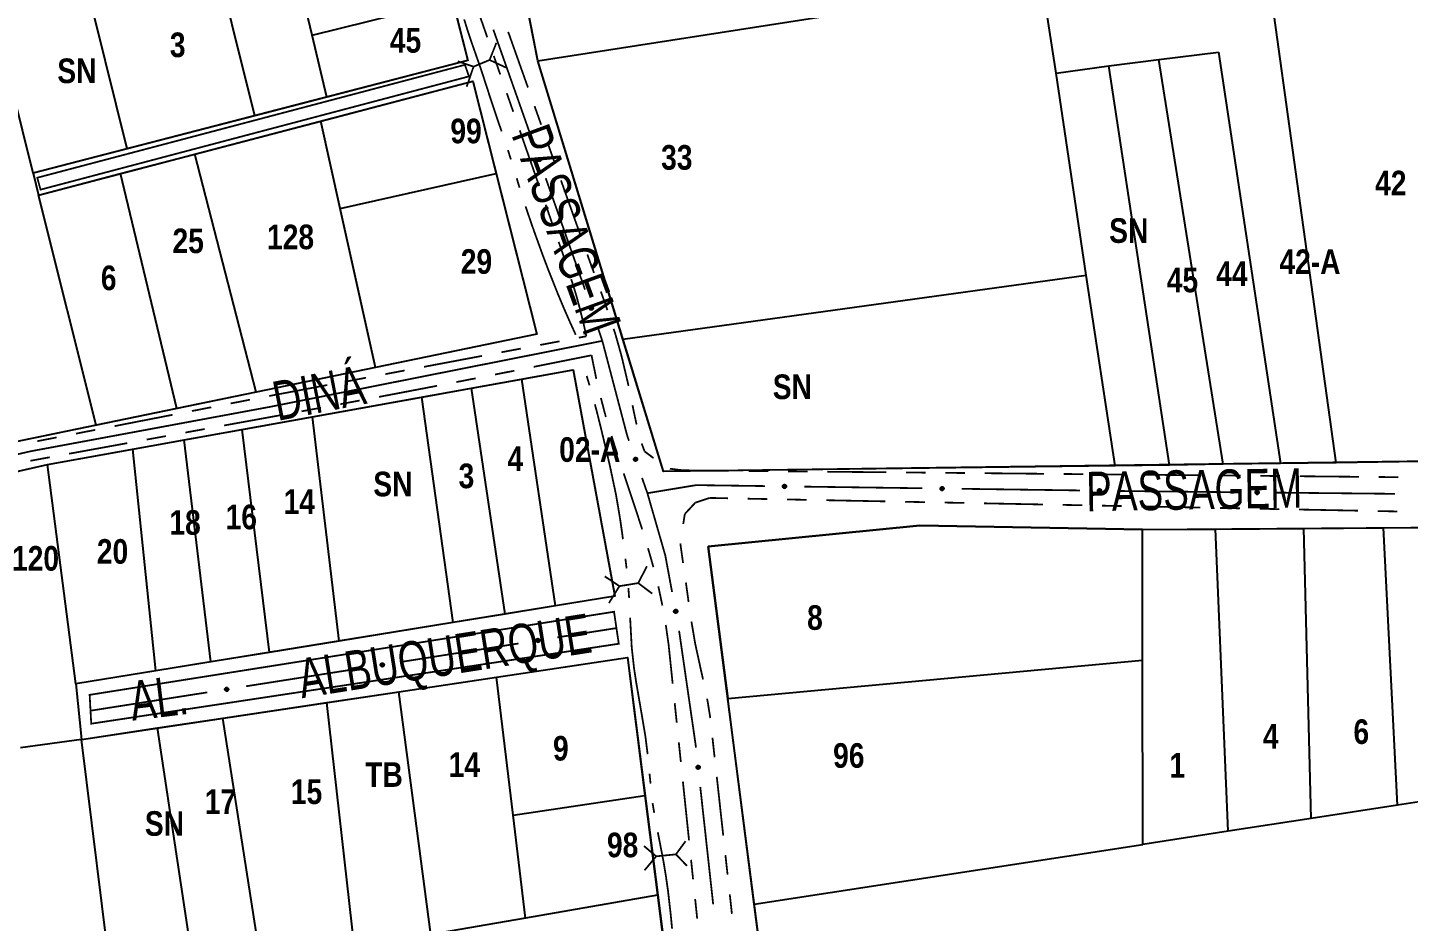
# Model space of a CAD drawing. Extents: x 203591 to 208218, y 4854879 to 4857795.
# Drawn here: x 204731.9 to 204872.2, y 4855533 to 4855623.8 of the extents above; entities that cross this region are included whole.
import ezdxf
from ezdxf.enums import TextEntityAlignment as Align

# ---------------------------------------------------------------- set-up
doc = ezdxf.new("R2010")
doc.units = 0
doc.header["$LTSCALE"] = 1.5
doc.header["$MEASUREMENT"] = 0
for name, pattern in [('PHANTOMX2', [5, 2.5, -0.5, 0.5, -0.5, 0.5, -0.5]), ('TRACO_05', [11, 7, -1, 0.5, -1, 0.5, -1]), ('TRACO_25', [8, 3, -1, 1, -1, 1, -1])]:
    doc.linetypes.add(name, pattern=pattern)
for name, color, linetype in [('CD-MALHA-LOTES', 40, 'CONTINUOUS'), ('HD-VALAS-DRENOS', 170, 'CONTINUOUS'), ('RU-QUADRAS', 210, 'CONTINUOUS'), ('SV-EIXO-RUA-N-PAV', 6, 'CONTINUOUS'), ('SV-ESTIVAS', 7, 'CONTINUOUS'), ('SV-RUA-NAO-PAV-S-GUIA-C-GUIA', 7, 'PHANTOMX2'), ('SV-TXT-RUA-N-PAV-S-GUIA-C-GUIA', 7, 'CONTINUOUS'), ('Th_NmrPorta', 7, 'CONTINUOUS')]:
    doc.layers.add(name, color=color, linetype=linetype)
doc.styles.add('ARIAL', font='ARIAL.TTF')
doc.styles.get("Standard").update_dxf_attribs({"font": 'swisscbo.ttf'})

msp = doc.modelspace()

# ---------------------------------------------------------------- linework, layer by layer
at = {"layer": 'CD-MALHA-LOTES', "linetype": 'Continuous', "flags": 128}
for points in [[(204755.01, 4855614.83), (204750.39, 4855633.49)], [(204864.86, 4855579.6), (204857.62, 4855631.9)], [(204742.06, 4855611.48), (204737.62, 4855629.37)], [(204760.84, 4855623.03), (204759.55, 4855628.41)], [(204783.78, 4855620.42), (204782.17, 4855628.63)], [(204836.432646, 4855619.150294), (204835.01, 4855628.38)], [(204732.51, 4855609.01), (204728.18, 4855626.33)], [(204760.84, 4855623.03), (204775.1, 4855626.55)], [(204775.1, 4855626.55), (204776.65, 4855620.43)], [(204783.78, 4855620.42), (204814.28, 4855625.16)], [(204762.35, 4855616.73), (204760.84, 4855623.03)], [(204846.86, 4855620.54), (204852.92, 4855621.3)], [(204852.92, 4855621.3), (204859.22, 4855579.52)], [(204776.65, 4855620.43), (204762.35, 4855616.73)], [(204792.42, 4855592.16), (204783.78, 4855620.42)], [(204836.432646, 4855619.150294), (204841.76, 4855619.9)], [(204841.76, 4855619.9), (204846.86, 4855620.54)], [(204847.94, 4855579.36), (204841.76, 4855619.9)], [(204853.37, 4855579.44), (204846.86, 4855620.54)], [(204761.72, 4855614.3), (204777.17, 4855618.36)], [(204777.17, 4855618.36), (204779.54, 4855608.98)], [(204839.46, 4855598.65), (204836.432646, 4855619.150294)], [(204762.35, 4855616.73), (204755.01, 4855614.83)], [(204755.01, 4855614.83), (204742.06, 4855611.48)], [(204748.92, 4855610.94), (204761.72, 4855614.3)], [(204763.7, 4855605.4), (204761.72, 4855614.3)], [(204742.06, 4855611.48), (204732.51, 4855609.01)], [(204741.38, 4855608.96), (204748.92, 4855610.94)], [(204755.16, 4855586.75), (204748.92, 4855610.94)], [(204732.51, 4855609.01), (204733.07, 4855606.78)], [(204733.07, 4855606.78), (204741.38, 4855608.96)], [(204747.11, 4855585.09), (204741.38, 4855608.96)], [(204763.7, 4855605.4), (204779.54, 4855608.98)], [(204779.54, 4855608.98), (204783.67, 4855592.64)], [(204738.91, 4855583.4), (204733.07, 4855606.78)], [(204767.28, 4855589.25), (204763.7, 4855605.4)], [(204792.42, 4855592.16), (204839.46, 4855598.65)], [(204842.416667, 4855579.288333), (204839.46, 4855598.65)], [(204783.67, 4855592.64), (204767.28, 4855589.25)], [(204796.54, 4855578.7), (204792.42, 4855592.16)], [(204767.28, 4855589.25), (204755.16, 4855586.75)], [(204782.16, 4855588.09), (204787.36, 4855589.02)], [(204787.36, 4855589.02), (204791.6, 4855566.03)], [(204772, 4855586.26), (204777.02, 4855587.16)], [(204777.02, 4855587.16), (204782.16, 4855588.09)], [(204780.45, 4855564.22), (204777.02, 4855587.16)], [(204785.57, 4855565.05), (204782.16, 4855588.09)], [(204755.16, 4855586.75), (204747.11, 4855585.09)], [(204760.9, 4855584.27), (204772, 4855586.26)], [(204775.18, 4855563.36), (204772, 4855586.26)], [(204747.11, 4855585.09), (204738.91, 4855583.4)], [(204753.74, 4855582.98), (204760.9, 4855584.27)], [(204763.58, 4855561.48), (204760.9, 4855584.27)], [(204738.91, 4855583.4), (204730.41, 4855581.65)], [(204747.85, 4855581.92), (204753.74, 4855582.98)], [(204756.53, 4855560.33), (204753.74, 4855582.98)], [(204742.62, 4855580.98), (204747.85, 4855581.92)], [(204750.57, 4855559.37), (204747.85, 4855581.92)], [(204733.97, 4855579.43), (204742.62, 4855580.98)], [(204744.97, 4855558.46), (204742.62, 4855580.98)], [(204724.56, 4855577.27), (204733.97, 4855579.43)], [(204736.86, 4855557.14), (204733.97, 4855579.43)], [(204842.416667, 4855579.288333), (204796.54, 4855578.7)], [(204847.94, 4855579.36), (204842.416667, 4855579.288333)], [(204853.37, 4855579.44), (204847.94, 4855579.36)], [(204859.22, 4855579.52), (204853.37, 4855579.44)], [(204864.86, 4855579.6), (204859.22, 4855579.52)], [(204879.76, 4855579.81), (204864.86, 4855579.6)], [(204845.19, 4855572.81), (204822.56, 4855573.23), (204801.06, 4855571.1)], [(204861.56, 4855572.91), (204869.68, 4855572.97)], [(204869.68, 4855572.97), (204878.08, 4855573.02)], [(204871.07, 4855544.81), (204869.68, 4855572.97)], [(204845.19, 4855572.81), (204852.6, 4855572.85)], [(204845.2, 4855559.54), (204845.19, 4855572.81)], [(204852.6, 4855572.85), (204861.56, 4855572.91)], [(204853.9, 4855542.17), (204852.6, 4855572.85)], [(204862.32, 4855543.46), (204861.56, 4855572.91)], [(204801.06, 4855571.1), (204803.06, 4855555.66)], [(204791.6, 4855566.03), (204785.57, 4855565.05)], [(204785.57, 4855565.05), (204780.45, 4855564.22)], [(204775.18, 4855563.36), (204763.58, 4855561.48)], [(204780.45, 4855564.22), (204775.18, 4855563.36)], [(204763.58, 4855561.48), (204756.53, 4855560.33)], [(204750.57, 4855559.37), (204744.97, 4855558.46)], [(204756.53, 4855560.33), (204750.57, 4855559.37)], [(204779.58, 4855557.83), (204792.87, 4855559.82)], [(204792.87, 4855559.82), (204794.64, 4855545.81)], [(204803.06, 4855555.66), (204845.2, 4855559.54)], [(204845.23, 4855540.83), (204845.2, 4855559.54)], [(204744.97, 4855558.46), (204736.86, 4855557.14)], [(204769.65, 4855556.34), (204779.58, 4855557.83)], [(204781.25, 4855543.8), (204779.58, 4855557.83)], [(204736.86, 4855557.14), (204737.43, 4855551.5)], [(204762.35, 4855555.24), (204769.65, 4855556.34)], [(204772.91, 4855531.68), (204769.65, 4855556.34)], [(204751.78, 4855553.65), (204762.35, 4855555.24)], [(204765.14, 4855530.33), (204762.35, 4855555.24)], [(204805.76, 4855534.76), (204803.06, 4855555.66)], [(204745.15, 4855552.66), (204751.78, 4855553.65)], [(204755.68, 4855528.69), (204751.78, 4855553.65)], [(204737.43, 4855551.5), (204745.15, 4855552.66)], [(204748.94, 4855527.53), (204745.15, 4855552.66)], [(204737.43, 4855551.5), (204731.21, 4855550.64)], [(204740.56, 4855526.08), (204737.43, 4855551.5)], [(204781.25, 4855543.8), (204794.64, 4855545.81)], [(204794.64, 4855545.81), (204795.93, 4855535.66)], [(204879, 4855546.03), (204871.07, 4855544.81)], [(204782.51, 4855533.34), (204781.25, 4855543.8)], [(204871.07, 4855544.81), (204862.32, 4855543.46)], [(204853.9, 4855542.17), (204845.23, 4855540.83)], [(204862.32, 4855543.46), (204853.9, 4855542.17)], [(204805.76, 4855534.76), (204845.23, 4855540.83)], [(204795.93, 4855535.66), (204782.51, 4855533.34)], [(204795.93, 4855535.66), (204797.77, 4855521.17)], [(204807.67, 4855520.01), (204805.76, 4855534.76)], [(204782.51, 4855533.34), (204772.91, 4855531.68)]]:
    msp.add_lwpolyline(points, dxfattribs=at)
at = {"layer": 'HD-VALAS-DRENOS', "const_width": 0.18, "flags": 128}
for points in [[(204776.614514, 4855623.574468), (204776.290124, 4855624.623873)], [(204776.899984, 4855622.719253), (204776.614514, 4855623.574468)], [(204777.09, 4855622.15), (204776.899984, 4855622.719253)], [(204777.22206, 4855621.772566), (204777.09, 4855622.15)], [(204778.013144, 4855619.511617), (204777.22206, 4855621.772566)], [(204778.200135, 4855618.936608), (204778.013144, 4855619.511617)], [(204778.875585, 4855616.859551), (204778.200135, 4855618.936608)], [(204779.133231, 4855616.085424), (204778.875585, 4855616.859551)], [(204779.809332, 4855614.054006), (204779.133231, 4855616.085424)], [(204780.096051, 4855613.244243), (204779.809332, 4855614.054006)], [(204780.970375, 4855610.60869), (204780.730162, 4855611.347584)], [(204781.035745, 4855610.395444), (204780.970375, 4855610.60869)], [(204781.889217, 4855607.614255), (204781.622286, 4855608.483385)], [(204781.916827, 4855607.527751), (204781.889217, 4855607.614255)], [(204782.8182, 4855604.761477), (204782.531528, 4855605.624589)], [(204782.847682, 4855604.675886), (204782.8182, 4855604.761477)], [(204783.306746, 4855603.343171), (204782.847682, 4855604.675886)], [(204783.507305, 4855602.787841), (204783.306746, 4855603.343171)], [(204784.272263, 4855600.669748), (204783.507305, 4855602.787841)], [(204784.536921, 4855599.970128), (204784.272263, 4855600.669748)], [(204784.803015, 4855599.266714), (204784.536921, 4855599.970128)], [(204784.894631, 4855599.036324), (204784.803015, 4855599.266714)], [(204785.81815, 4855596.713932), (204784.894631, 4855599.036324)], [(204786.011819, 4855596.25218), (204785.81815, 4855596.713932)], [(204786.39832, 4855595.330673), (204786.011819, 4855596.25218)], [(204786.398608, 4855595.330012), (204786.39832, 4855595.330673)], [(204786.998493, 4855593.955787), (204786.398608, 4855595.330012)], [(204787.205813, 4855593.500192), (204786.998493, 4855593.955787)], [(204787.62, 4855592.59), (204787.205813, 4855593.500192)], [(204789.022385, 4855587.452036), (204788.731186, 4855588.408698)], [(204789.861857, 4855584.406088), (204789.566499, 4855585.527848)], [(204790.062609, 4855583.590422), (204789.861857, 4855584.406088)], [(204790.220392, 4855582.949335), (204790.062609, 4855583.590422)], [(204790.299385, 4855582.618863), (204790.220392, 4855582.949335)], [(204790.74717, 4855580.745507), (204790.299385, 4855582.618863)], [(204790.763985, 4855580.673575), (204790.74717, 4855580.745507)], [(204791.088747, 4855579.284331), (204790.763985, 4855580.673575)], [(204791.207493, 4855578.723463), (204791.088747, 4855579.284331)], [(204791.71, 4855576.35), (204791.207493, 4855578.723463)], [(204791.806316, 4855575.784214), (204791.71, 4855576.35)], [(204792.106208, 4855574.022565), (204791.806316, 4855575.784214)], [(204792.136864, 4855573.811775), (204792.106208, 4855574.022565)], [(204792.322148, 4855572.537762), (204792.136864, 4855573.811775)], [(204792.414702, 4855571.831214), (204792.322148, 4855572.537762)], [(204792.785298, 4855568.857933), (204792.668228, 4855569.847378)], [(204792.785665, 4855568.854298), (204792.785298, 4855568.857933)], [(204793.042065, 4855565.865611), (204792.971443, 4855566.863114)], [(204793.14717, 4855563.804962), (204793.144406, 4855563.86838)], [(204793.198012, 4855562.869821), (204793.14717, 4855563.804962)], [(204793.31, 4855560.81), (204793.198012, 4855562.869821)], [(204793.414781, 4855559.878739), (204793.31, 4855560.81)], [(204793.544629, 4855558.724689), (204793.414781, 4855559.878739)], [(204793.669539, 4855557.895376), (204793.544629, 4855558.724689)], [(204793.768171, 4855557.240538), (204793.669539, 4855557.895376)], [(204793.825857, 4855556.907724), (204793.768171, 4855557.240538)], [(204794.200819, 4855554.74441), (204793.825857, 4855556.907724)], [(204794.33486, 4855553.951225), (204794.200819, 4855554.74441)], [(204794.700787, 4855551.785852), (204794.33486, 4855553.951225)], [(204794.799578, 4855550.98802), (204794.700787, 4855551.785852)], [(204794.922463, 4855549.995599), (204794.799578, 4855550.98802)], [(204795.121576, 4855547.963337), (204795.117845, 4855548.005405)], [(204795.220067, 4855547.010647), (204795.121576, 4855547.963337)], [(204795.43, 4855544.98), (204795.425735, 4855545.02125)], [(204795.59122, 4855544.035126), (204795.43, 4855544.98)], [(204796.075312, 4855541.462154), (204795.953298, 4855542.068394)], [(204796.148044, 4855541.087546), (204796.075312, 4855541.462154)], [(204796.534904, 4855539.095036), (204796.148044, 4855541.087546)], [(204796.692917, 4855538.137707), (204796.534904, 4855539.095036)], [(204796.779259, 4855537.6146), (204796.692917, 4855538.137707)], [(204796.845406, 4855537.149465), (204796.779259, 4855537.6146)], [(204796.990478, 4855536.129345), (204796.845406, 4855537.149465)], [(204797.100962, 4855535.166044), (204796.990478, 4855536.129345)], [(204797.262734, 4855533.755569), (204797.100962, 4855535.166044)], [(204797.318728, 4855533.177998), (204797.262734, 4855533.755569)], [(204797.407501, 4855532.262325), (204797.318728, 4855533.177998)]]:
    msp.add_lwpolyline(points, dxfattribs=at)
at = {"layer": 'RU-QUADRAS', "color": 6, "linetype": 'Continuous'}
msp.add_lwpolyline([(204695, 4855712.84), (204738.62, 4855691.71), (204742.61, 4855680.79), (204746.45, 4855657.17), (204750.29, 4855658.46), (204745.55, 4855688.92), (204765.16, 4855680.97), (204770.06, 4855646.48), (204776.65, 4855620.43), (204732.51, 4855609.01), (204733.07, 4855606.78), (204777.17, 4855618.36), (204783.67, 4855592.64), (204658.31, 4855566.77)], dxfattribs=at)
for points in [[(204772.64, 4855677.09), (204804.9, 4855680.03), (204805.04, 4855678.27, -0.0045170327), (204994.94, 4855689.7), (204995.08, 4855687.65), (205015.32, 4855689.41), (205034.01, 4855602.53), (204976.02, 4855590.07), (204946.22, 4855585.08), (204894.71, 4855580.02), (204796.54, 4855578.7), (204783.78, 4855620.42)], [(204659.07, 4855562.29), (204733.97, 4855579.43), (204787.36, 4855589.02), (204791.6, 4855566.03), (204736.86, 4855557.14), (204737.43, 4855551.5), (204792.87, 4855559.82), (204807.96, 4855441.75), (204791.17, 4855438.37), (204783.87, 4855488.3), (204780.2, 4855487.77, 0.0142833439), (204787.22, 4855438.86), (204678.96, 4855420.38, -0.0119844634), (204672.33, 4855476.88), (204675.86, 4855483.51), (204717.81, 4855491.44), (204717.44, 4855493.68), (204672.05, 4855485.13), (204669.79, 4855498.67), (204667.11, 4855498.11)]]:
    msp.add_lwpolyline(points, format="xyb", close=True, dxfattribs=at)
msp.add_lwpolyline([(204801.06, 4855571.1), (204822.56, 4855573.23), (204845.19, 4855572.81), (204917.87, 4855573.37), (205036.95, 4855592.31), (205061.23, 4855480.13), (204951.16, 4855463), (204889.11, 4855454.22), (204889.25, 4855453.22), (204872.15, 4855450.8), (204872.45, 4855448.52), (204860.56, 4855447.55), (204860.14, 4855450.22), (204817.43, 4855443.82), (204816.29, 4855448.38), (204811.61, 4855489.49)], close=True, dxfattribs=at)
at = {"layer": 'SV-EIXO-RUA-N-PAV', "const_width": 0.18, "flags": 128}
for points in [[(204779.249032, 4855623.583796), (204783.241817, 4855612.267539)], [(204784.572746, 4855608.495454), (204788.232799, 4855598.122218)], [(204788.232799, 4855598.122218), (204788.41, 4855597.62)], [(204788.41, 4855597.62), (204788.559696, 4855597.177181)], [(204789.840692, 4855593.387848), (204790.160941, 4855592.440514)], [(204790.160941, 4855592.440514), (204790.32, 4855591.97)], [(204790.32, 4855591.97), (204792.732877, 4855582.778087)], [(204792.732877, 4855582.778087), (204792.84, 4855582.37)], [(204792.84, 4855582.37), (204793.031427, 4855581.824527)], [(204794.355978, 4855578.050198), (204794.687116, 4855577.106616)], [(204794.687116, 4855577.106616), (204794.9, 4855576.5)], [(204794.9, 4855576.5), (204799.832775, 4855577.317147)], [(204799.832775, 4855577.317147), (204799.85, 4855577.32)], [(204799.85, 4855577.32), (204806.831873, 4855577.223446)], [(204810.83149, 4855577.168134), (204822.830343, 4855577.0022)], [(204794.9, 4855576.5), (204796.657976, 4855570.390792)], [(204826.829961, 4855576.946888), (204838.828813, 4855576.780953)], [(204842.828431, 4855576.725642), (204843.828335, 4855576.711814)], [(204843.828335, 4855576.711814), (204843.96, 4855576.71)], [(204843.96, 4855576.71), (204854.827761, 4855576.599531)], [(204858.827555, 4855576.558874), (204870.826935, 4855576.436903)], [(204796.657976, 4855570.390792), (204796.71, 4855570.21)], [(204796.71, 4855570.21), (204797.40652, 4855566.462304)], [(204785.758724, 4855561.857456), (204791.686065, 4855562.788389)], [(204791.686065, 4855562.788389), (204791.76, 4855562.8)], [(204798.118701, 4855562.526551), (204799.698343, 4855551.640563)], [(204769.952483, 4855559.374971), (204781.807164, 4855561.236835)], [(204754.146241, 4855556.892485), (204766.000922, 4855558.75435)], [(204738.34, 4855554.41), (204750.194681, 4855556.271864)], [(204799.698343, 4855551.640563), (204799.8, 4855550.94)], [(204799.8, 4855550.94), (204799.83193, 4855550.649651)], [(204800.269179, 4855546.673621), (204801.580926, 4855534.745532)]]:
    msp.add_lwpolyline(points, dxfattribs=at)
at = {"layer": 'SV-EIXO-RUA-N-PAV', "flags": 128}
for points in [[(204783.963283, 4855610.553618), (204784.007697, 4855610.533139), (204784.041682, 4855610.506456), (204784.063621, 4855610.476043), (204784.076001, 4855610.444113), (204784.084987, 4855610.41002), (204784.086463, 4855610.373649), (204784.079159, 4855610.332918), (204784.058929, 4855610.28822), (204784.029307, 4855610.255203), (204784.000641, 4855610.232098), (204783.968089, 4855610.217272), (204783.934824, 4855610.209098), (204783.896993, 4855610.208814), (204783.855788, 4855610.216619), (204783.811335, 4855610.238049), (204783.778197, 4855610.264436), (204783.757748, 4855610.29441), (204783.743051, 4855610.32723), (204783.734294, 4855610.362146), (204783.733051, 4855610.397857), (204783.740984, 4855610.43933), (204783.762716, 4855610.482925), (204783.788657, 4855610.516276), (204783.818336, 4855610.53714), (204783.850973, 4855610.550883), (204783.885058, 4855610.560311), (204783.921558, 4855610.563317), (204783.963283, 4855610.553618)], [(204789.258464, 4855595.453881), (204789.302604, 4855595.432818), (204789.336233, 4855595.405689), (204789.357769, 4855595.374989), (204789.369726, 4855595.342898), (204789.37826, 4855595.308689), (204789.379256, 4855595.272302), (204789.371415, 4855595.231671), (204789.350596, 4855595.187244), (204789.320541, 4855595.15462), (204789.291573, 4855595.131896), (204789.258828, 4855595.117502), (204789.225457, 4855595.109768), (204789.187626, 4855595.109983), (204789.146528, 4855595.118332), (204789.102361, 4855595.140347), (204789.069575, 4855595.16717), (204789.049524, 4855595.197411), (204789.035261, 4855595.230422), (204789.026966, 4855595.26545), (204789.026195, 4855595.301175), (204789.034675, 4855595.342539), (204789.056981, 4855595.385843), (204789.08336, 4855595.41885), (204789.113312, 4855595.43932), (204789.146128, 4855595.45263), (204789.180334, 4855595.461607), (204789.216871, 4855595.464131), (204789.258464, 4855595.453881)], [(204793.749994, 4855580.109389), (204793.794374, 4855580.088835), (204793.828314, 4855580.062095), (204793.850202, 4855580.031645), (204793.862527, 4855579.999694), (204793.871455, 4855579.965586), (204793.87287, 4855579.929212), (204793.865497, 4855579.888494), (204793.845192, 4855579.84383), (204793.815514, 4855579.810863), (204793.786809, 4855579.787807), (204793.754233, 4855579.773036), (204793.720953, 4855579.764918), (204793.683122, 4855579.764698), (204793.64193, 4855579.772572), (204793.597513, 4855579.794077), (204793.56442, 4855579.820521), (204793.544022, 4855579.850529), (204793.52938, 4855579.883374), (204793.520682, 4855579.918304), (204793.5195, 4855579.954018), (204793.527503, 4855579.995477), (204793.549309, 4855580.039035), (204793.575306, 4855580.072343), (204793.60502, 4855580.093157), (204793.637681, 4855580.106844), (204793.671781, 4855580.116215), (204793.708286, 4855580.119159), (204793.749994, 4855580.109389)], [(204808.689537, 4855577.307847), (204808.724109, 4855577.342442), (204808.760896, 4855577.365106), (204808.797018, 4855577.375177), (204808.83126, 4855577.375754), (204808.866357, 4855577.372398), (204808.900995, 4855577.361208), (204808.936689, 4855577.340273), (204808.971636, 4855577.305836), (204808.992376, 4855577.266626), (204809.004145, 4855577.231739), (204809.006802, 4855577.196069), (204809.002971, 4855577.162029), (204808.990157, 4855577.126433), (204808.968588, 4855577.090468), (204808.93311, 4855577.056165), (204808.896893, 4855577.034194), (204808.861697, 4855577.025369), (204808.82582, 4855577.022925), (204808.79003, 4855577.026781), (204808.756091, 4855577.037961), (204808.719919, 4855577.059743), (204808.686526, 4855577.095208), (204808.6642, 4855577.131081), (204808.654884, 4855577.166143), (204808.653273, 4855577.201518), (204808.656211, 4855577.236761), (204808.66601, 4855577.272049), (204808.689537, 4855577.307847)], [(204824.688007, 4855577.086601), (204824.722579, 4855577.121196), (204824.759366, 4855577.143859), (204824.795489, 4855577.153931), (204824.82973, 4855577.154507), (204824.864827, 4855577.151152), (204824.899465, 4855577.139962), (204824.935159, 4855577.119026), (204824.970106, 4855577.08459), (204824.990846, 4855577.045379), (204825.002615, 4855577.010493), (204825.005272, 4855576.974823), (204825.001441, 4855576.940783), (204824.988627, 4855576.905186), (204824.967058, 4855576.869221), (204824.93158, 4855576.834918), (204824.895363, 4855576.812947), (204824.860168, 4855576.804123), (204824.82429, 4855576.801679), (204824.7885, 4855576.805534), (204824.754562, 4855576.816714), (204824.718389, 4855576.838497), (204824.684997, 4855576.873962), (204824.662671, 4855576.909834), (204824.653355, 4855576.944896), (204824.651744, 4855576.980272), (204824.654681, 4855577.015515), (204824.66448, 4855577.050803), (204824.688007, 4855577.086601)], [(204840.686478, 4855576.865354), (204840.721049, 4855576.899949), (204840.757836, 4855576.922613), (204840.793959, 4855576.932684), (204840.8282, 4855576.933261), (204840.863297, 4855576.929905), (204840.897936, 4855576.918715), (204840.93363, 4855576.89778), (204840.968577, 4855576.863343), (204840.989316, 4855576.824133), (204841.001085, 4855576.789246), (204841.003742, 4855576.753576), (204840.999911, 4855576.719536), (204840.987098, 4855576.68394), (204840.965528, 4855576.647975), (204840.930051, 4855576.613672), (204840.893833, 4855576.591701), (204840.858638, 4855576.582877), (204840.822761, 4855576.580432), (204840.786971, 4855576.584288), (204840.753032, 4855576.595468), (204840.71686, 4855576.61725), (204840.683467, 4855576.652715), (204840.661141, 4855576.688588), (204840.651825, 4855576.72365), (204840.650214, 4855576.759025), (204840.653151, 4855576.794268), (204840.66295, 4855576.829556), (204840.686478, 4855576.865354)], [(204856.685104, 4855576.690738), (204856.719549, 4855576.72546), (204856.756252, 4855576.748258), (204856.792338, 4855576.758462), (204856.826577, 4855576.759164), (204856.861686, 4855576.755937), (204856.896365, 4855576.744873), (204856.932135, 4855576.724069), (204856.967208, 4855576.689761), (204856.988092, 4855576.650626), (204856.999988, 4855576.615784), (204857.002776, 4855576.580123), (204856.99907, 4855576.546069), (204856.986387, 4855576.510426), (204856.964949, 4855576.474382), (204856.929597, 4855576.43995), (204856.893461, 4855576.417846), (204856.858298, 4855576.408893), (204856.82243, 4855576.406317), (204856.786626, 4855576.410042), (204856.752647, 4855576.421098), (204856.716395, 4855576.442747), (204856.682872, 4855576.47809), (204856.660415, 4855576.51388), (204856.65097, 4855576.548908), (204856.64923, 4855576.584277), (204856.652038, 4855576.61953), (204856.661708, 4855576.654854), (204856.685104, 4855576.690738)], [(204797.853942, 4855564.657351), (204797.89465, 4855564.630243), (204797.924094, 4855564.598621), (204797.941061, 4855564.565178), (204797.948348, 4855564.531716), (204797.951947, 4855564.496644), (204797.947774, 4855564.460482), (204797.934253, 4855564.421373), (204797.907346, 4855564.380346), (204797.87297, 4855564.352313), (204797.841073, 4855564.333925), (204797.806618, 4855564.324317), (204797.772488, 4855564.321392), (204797.735069, 4855564.326968), (204797.69557, 4855564.341058), (204797.65497, 4855564.369112), (204797.626317, 4855564.400311), (204797.610756, 4855564.43309), (204797.601316, 4855564.467789), (204797.598071, 4855564.50364), (204797.602372, 4855564.539113), (204797.616629, 4855564.578857), (204797.644849, 4855564.618562), (204797.675641, 4855564.647495), (204797.708192, 4855564.663513), (204797.742563, 4855564.672037), (204797.777697, 4855564.676075), (204797.814222, 4855564.673394), (204797.853942, 4855564.657351)], [(204783.623924, 4855561.6336), (204783.65216, 4855561.673535), (204783.684593, 4855561.702083), (204783.718497, 4855561.718107), (204783.75215, 4855561.724456), (204783.78731, 4855561.727073), (204783.82334, 4855561.72189), (204783.862056, 4855561.70728), (204783.902314, 4855561.679237), (204783.929375, 4855561.64409), (204783.946864, 4855561.611691), (204783.955504, 4855561.576981), (204783.957474, 4855561.542783), (204783.950853, 4855561.505534), (204783.935664, 4855561.466444), (204783.906486, 4855561.426645), (204783.874497, 4855561.398876), (204783.841296, 4855561.384237), (204783.806346, 4855561.375772), (204783.770419, 4855561.373531), (204783.73508, 4855561.378822), (204783.69575, 4855561.394185), (204783.65685, 4855561.423505), (204783.628789, 4855561.455094), (204783.613688, 4855561.48808), (204783.606129, 4855561.522676), (204783.603075, 4855561.557909), (204783.606777, 4855561.594345), (204783.623924, 4855561.6336)], [(204767.817682, 4855559.151115), (204767.845918, 4855559.191049), (204767.878352, 4855559.219597), (204767.912256, 4855559.235622), (204767.945909, 4855559.24197), (204767.981068, 4855559.244587), (204768.017099, 4855559.239405), (204768.055814, 4855559.224795), (204768.096073, 4855559.196751), (204768.123134, 4855559.161604), (204768.140623, 4855559.129206), (204768.149263, 4855559.094496), (204768.151233, 4855559.060297), (204768.144612, 4855559.023049), (204768.129423, 4855558.983959), (204768.100244, 4855558.94416), (204768.068256, 4855558.91639), (204768.035055, 4855558.901752), (204768.000105, 4855558.893287), (204767.964178, 4855558.891045), (204767.928839, 4855558.896336), (204767.889509, 4855558.9117), (204767.850609, 4855558.941019), (204767.822548, 4855558.972608), (204767.807447, 4855559.005595), (204767.799887, 4855559.040191), (204767.796834, 4855559.075424), (204767.800535, 4855559.111859), (204767.817682, 4855559.151115)], [(204752.011441, 4855556.668629), (204752.039677, 4855556.708564), (204752.07211, 4855556.737112), (204752.106015, 4855556.753136), (204752.139667, 4855556.759485), (204752.174827, 4855556.762102), (204752.210857, 4855556.756919), (204752.249573, 4855556.742309), (204752.289832, 4855556.714266), (204752.316893, 4855556.679119), (204752.334381, 4855556.64672), (204752.343021, 4855556.61201), (204752.344991, 4855556.577812), (204752.33837, 4855556.540563), (204752.323181, 4855556.501473), (204752.294003, 4855556.461674), (204752.262014, 4855556.433905), (204752.228813, 4855556.419266), (204752.193864, 4855556.410801), (204752.157936, 4855556.40856), (204752.122597, 4855556.413851), (204752.083267, 4855556.429214), (204752.044367, 4855556.458534), (204752.016306, 4855556.490123), (204752.001205, 4855556.523109), (204751.993646, 4855556.557705), (204751.990592, 4855556.592938), (204751.994294, 4855556.629374), (204752.011441, 4855556.668629)], [(204800.144269, 4855548.816489), (204800.182856, 4855548.786436), (204800.209873, 4855548.752718), (204800.224313, 4855548.718109), (204800.229099, 4855548.684199), (204800.230087, 4855548.648956), (204800.223244, 4855548.613203), (204800.20686, 4855548.575205), (204800.176985, 4855548.536286), (204800.140624, 4855548.510879), (204800.107452, 4855548.494907), (204800.072379, 4855548.487881), (204800.038126, 4855548.487494), (204800.001224, 4855548.49583), (204799.962878, 4855548.512811), (204799.924471, 4855548.543798), (204799.89821, 4855548.577036), (204799.885122, 4855548.610879), (204799.878282, 4855548.646182), (204799.877704, 4855548.682175), (204799.884624, 4855548.717231), (204799.901789, 4855548.755809), (204799.932876, 4855548.793312), (204799.965729, 4855548.819882), (204799.999378, 4855548.833442), (204800.034287, 4855548.839393), (204800.069623, 4855548.840815), (204800.105848, 4855548.835432), (204800.144269, 4855548.816489)]]:
    msp.add_lwpolyline(points, close=True, dxfattribs=at)
for points in [[(204783.733051, 4855610.397857), (204783.811335, 4855610.238049)], [(204783.734294, 4855610.362146), (204783.778197, 4855610.264436)], [(204783.735716, 4855610.37612), (204783.792169, 4855610.25713)], [(204783.740984, 4855610.43933), (204783.855788, 4855610.216619)], [(204783.741093, 4855610.414192), (204783.830542, 4855610.234495)], [(204783.75457, 4855610.458015), (204783.874895, 4855610.215417)], [(204783.762716, 4855610.482925), (204783.896993, 4855610.208814)], [(204783.775464, 4855610.497221), (204783.913345, 4855610.213067)], [(204783.788657, 4855610.516276), (204783.934824, 4855610.209098)], [(204783.803926, 4855610.52318), (204783.949979, 4855610.215864)], [(204783.818336, 4855610.53714), (204783.968089, 4855610.217272)], [(204783.835112, 4855610.541418), (204783.981316, 4855610.225474)], [(204783.850973, 4855610.550883), (204784.000641, 4855610.232098)], [(204783.870309, 4855610.55239), (204784.015, 4855610.248935)], [(204783.885058, 4855610.560311), (204784.029307, 4855610.255203)], [(204783.904749, 4855610.557307), (204784.043008, 4855610.276181)], [(204783.921558, 4855610.563317), (204784.058929, 4855610.28822)], [(204783.941004, 4855610.557076), (204784.066097, 4855610.313267)], [(204783.963283, 4855610.553618), (204784.079159, 4855610.332918)], [(204783.987022, 4855610.54148), (204784.079953, 4855610.360118)], [(204784.007697, 4855610.533139), (204784.086463, 4855610.373649)], [(204784.027136, 4855610.518012), (204784.081849, 4855610.399855)], [(204784.041682, 4855610.506456), (204784.084987, 4855610.41002)], [(204789.069917, 4855595.39997), (204789.204033, 4855595.11402)], [(204789.08336, 4855595.41885), (204789.225457, 4855595.109768)], [(204789.098719, 4855595.425551), (204789.240701, 4855595.116333)], [(204789.113312, 4855595.43932), (204789.258828, 4855595.117502)], [(204789.130143, 4855595.443376), (204789.272162, 4855595.125528)], [(204789.146128, 4855595.45263), (204789.291573, 4855595.131896)], [(204789.165482, 4855595.453881), (204789.306153, 4855595.148542)], [(204789.180334, 4855595.461607), (204789.320541, 4855595.15462)], [(204789.199983, 4855595.458343), (204789.334518, 4855595.175416)], [(204789.216871, 4855595.464131), (204789.350596, 4855595.187244)], [(204789.236233, 4855595.457634), (204789.358095, 4855595.212193)], [(204789.258464, 4855595.453881), (204789.371415, 4855595.231671)], [(204789.282041, 4855595.441431), (204789.372568, 4855595.258857)], [(204789.302604, 4855595.432818), (204789.379256, 4855595.272302)], [(204789.321841, 4855595.417435), (204789.374989, 4855595.298566)], [(204789.336233, 4855595.405689), (204789.37826, 4855595.308689)], [(204789.026195, 4855595.301175), (204789.102361, 4855595.140347)], [(204789.026966, 4855595.26545), (204789.069575, 4855595.16717)], [(204789.028572, 4855595.279405), (204789.08345, 4855595.159679)], [(204789.034452, 4855595.317402), (204789.12152, 4855595.13654)], [(204789.034675, 4855595.342539), (204789.146528, 4855595.118332)], [(204789.048507, 4855595.361044), (204789.165617, 4855595.116878)], [(204789.056981, 4855595.385843), (204789.187626, 4855595.109983)], [(204793.527503, 4855579.995477), (204793.64193, 4855579.772572)], [(204793.52757, 4855579.970339), (204793.616715, 4855579.790491)], [(204793.541121, 4855580.014139), (204793.661035, 4855579.771338)], [(204793.549309, 4855580.039035), (204793.683122, 4855579.764698)], [(204793.562081, 4855580.053309), (204793.699481, 4855579.768923)], [(204793.575306, 4855580.072343), (204793.720953, 4855579.764918)], [(204793.590587, 4855580.07922), (204793.73612, 4855579.771659)], [(204793.60502, 4855580.093157), (204793.754233, 4855579.773036)], [(204793.621804, 4855580.097406), (204793.767473, 4855579.781215)], [(204793.637681, 4855580.106844), (204793.786809, 4855579.787807)], [(204793.657019, 4855580.108318), (204793.801197, 4855579.804619)], [(204793.671781, 4855580.116215), (204793.815514, 4855579.810863)], [(204793.691467, 4855580.113177), (204793.829251, 4855579.831818)], [(204793.708286, 4855580.119159), (204793.845192, 4855579.84383)], [(204793.727722, 4855580.112885), (204793.852402, 4855579.868865)], [(204793.749994, 4855580.109389), (204793.865497, 4855579.888494)], [(204793.773713, 4855580.097211), (204793.866337, 4855579.915692)], [(204793.794374, 4855580.088835), (204793.87287, 4855579.929212)], [(204793.813787, 4855580.073675), (204793.8683, 4855579.955426)], [(204793.828314, 4855580.062095), (204793.871455, 4855579.965586)], [(204793.5195, 4855579.954018), (204793.597513, 4855579.794077)], [(204793.520682, 4855579.918304), (204793.56442, 4855579.820521)], [(204793.522128, 4855579.932276), (204793.57838, 4855579.813191)], [(204808.653273, 4855577.201518), (204809.004145, 4855577.231739)], [(204808.654884, 4855577.166143), (204809.006802, 4855577.196069)], [(204808.656211, 4855577.236761), (204808.992376, 4855577.266626)], [(204808.65667, 4855577.183363), (204809.003679, 4855577.211316)], [(204808.658544, 4855577.220183), (204808.993311, 4855577.251034)], [(204808.663002, 4855577.147795), (204809.001862, 4855577.178589)], [(204808.665838, 4855577.254198), (204808.977429, 4855577.286735)], [(204808.66601, 4855577.272049), (204808.971636, 4855577.305836)], [(204808.678589, 4855577.288138), (204808.950613, 4855577.321222)], [(204808.689537, 4855577.307847), (204808.936689, 4855577.340273)], [(204808.709134, 4855577.325926), (204808.911442, 4855577.350421)], [(204808.724109, 4855577.342442), (204808.900995, 4855577.361208)], [(204808.745023, 4855577.355452), (204808.874811, 4855577.365939)], [(204808.760896, 4855577.365106), (204808.866357, 4855577.372398)], [(204808.6642, 4855577.131081), (204809.002971, 4855577.162029)], [(204808.67752, 4855577.112113), (204808.99182, 4855577.143247)], [(204808.686526, 4855577.095208), (204808.990157, 4855577.126433)], [(204808.707083, 4855577.078952), (204808.976321, 4855577.107981)], [(204808.719919, 4855577.059743), (204808.968588, 4855577.090468)], [(204808.743545, 4855577.051155), (204808.943085, 4855577.072959)], [(204808.756091, 4855577.037961), (204808.93311, 4855577.056165)], [(204808.777409, 4855577.032946), (204808.908579, 4855577.044779)], [(204808.79003, 4855577.026781), (204808.896893, 4855577.034194)], [(204824.651744, 4855576.980272), (204825.002615, 4855577.010493)], [(204824.653355, 4855576.944896), (204825.005272, 4855576.974823)], [(204824.654681, 4855577.015515), (204824.990846, 4855577.045379)], [(204824.655141, 4855576.962117), (204825.002149, 4855576.990069)], [(204824.657015, 4855576.998936), (204824.991781, 4855577.029788)], [(204824.661472, 4855576.926548), (204825.000332, 4855576.957343)], [(204824.662671, 4855576.909834), (204825.001441, 4855576.940783)], [(204824.664308, 4855577.032952), (204824.975899, 4855577.065488)], [(204824.66448, 4855577.050803), (204824.970106, 4855577.08459)], [(204824.67599, 4855576.890866), (204824.990291, 4855576.922001)], [(204824.677059, 4855577.066892), (204824.949083, 4855577.099976)], [(204824.684997, 4855576.873962), (204824.988627, 4855576.905186)], [(204824.688007, 4855577.086601), (204824.935159, 4855577.119026)], [(204824.705554, 4855576.857706), (204824.974792, 4855576.886734)], [(204824.707604, 4855577.10468), (204824.909912, 4855577.129175)], [(204824.718389, 4855576.838497), (204824.967058, 4855576.869221)], [(204824.722579, 4855577.121196), (204824.899465, 4855577.139962)], [(204824.742015, 4855576.829909), (204824.941556, 4855576.851713)], [(204824.743494, 4855577.134206), (204824.873281, 4855577.144693)], [(204824.754562, 4855576.816714), (204824.93158, 4855576.834918)], [(204824.759366, 4855577.143859), (204824.864827, 4855577.151152)], [(204824.775879, 4855576.8117), (204824.90705, 4855576.823532)], [(204824.7885, 4855576.805534), (204824.895363, 4855576.812947)], [(204840.650214, 4855576.759025), (204841.001085, 4855576.789246)], [(204840.651825, 4855576.72365), (204841.003742, 4855576.753576)], [(204840.653151, 4855576.794268), (204840.989316, 4855576.824133)], [(204840.653611, 4855576.74087), (204841.000619, 4855576.768823)], [(204840.655485, 4855576.77769), (204840.990251, 4855576.808541)], [(204840.659942, 4855576.705302), (204840.998802, 4855576.736096)], [(204840.661141, 4855576.688588), (204840.999911, 4855576.719536)], [(204840.662778, 4855576.811705), (204840.974369, 4855576.844242)], [(204840.66295, 4855576.829556), (204840.968577, 4855576.863343)], [(204840.67446, 4855576.66962), (204840.988761, 4855576.700754)], [(204840.67553, 4855576.845645), (204840.947553, 4855576.878729)], [(204840.683467, 4855576.652715), (204840.987098, 4855576.68394)], [(204840.686478, 4855576.865354), (204840.93363, 4855576.89778)], [(204840.704024, 4855576.636459), (204840.973262, 4855576.665488)], [(204840.706075, 4855576.883433), (204840.908382, 4855576.907928)], [(204840.71686, 4855576.61725), (204840.965528, 4855576.647975)], [(204840.721049, 4855576.899949), (204840.897936, 4855576.918715)], [(204840.740485, 4855576.608662), (204840.940026, 4855576.630466)], [(204840.741964, 4855576.912959), (204840.871751, 4855576.923446)], [(204840.753032, 4855576.595468), (204840.930051, 4855576.613672)], [(204840.757836, 4855576.922613), (204840.863297, 4855576.929905)], [(204840.77435, 4855576.590453), (204840.90552, 4855576.602286)], [(204840.786971, 4855576.584288), (204840.893833, 4855576.591701)], [(204856.64923, 4855576.584277), (204856.999988, 4855576.615784)], [(204856.65097, 4855576.548908), (204857.002776, 4855576.580123)], [(204856.652038, 4855576.61953), (204856.988092, 4855576.650626)], [(204856.652694, 4855576.566134), (204856.999597, 4855576.595358)], [(204856.654433, 4855576.602961), (204856.989084, 4855576.635039)], [(204856.659155, 4855576.530589), (204856.9979, 4855576.562625)], [(204856.660415, 4855576.51388), (204856.99907, 4855576.546069)], [(204856.661602, 4855576.637003), (204856.973071, 4855576.670681)], [(204856.661708, 4855576.654854), (204856.967208, 4855576.689761)], [(204856.673804, 4855576.494961), (204856.987988, 4855576.527247)], [(204856.674228, 4855576.670989), (204856.946129, 4855576.705069)], [(204856.682872, 4855576.47809), (204856.986387, 4855576.510426)], [(204856.685104, 4855576.690738), (204856.932135, 4855576.724069)], [(204856.703489, 4855576.461909), (204856.972619, 4855576.491924)], [(204856.704635, 4855576.708889), (204856.906851, 4855576.734125)], [(204856.716395, 4855576.442747), (204856.964949, 4855576.474382)], [(204856.719549, 4855576.72546), (204856.896365, 4855576.744873)], [(204856.740052, 4855576.434246), (204856.939511, 4855576.456781)], [(204856.740415, 4855576.738546), (204856.870163, 4855576.749509)], [(204856.752647, 4855576.421098), (204856.929597, 4855576.43995)], [(204856.756252, 4855576.748258), (204856.861686, 4855576.755937)], [(204856.773983, 4855576.416161), (204856.905109, 4855576.428474)], [(204856.786626, 4855576.410042), (204856.893461, 4855576.417846)], [(204797.612846, 4855564.554005), (204797.673396, 4855564.362627)], [(204797.616629, 4855564.578857), (204797.69557, 4855564.341058)], [(204797.632945, 4855564.595214), (204797.71426, 4855564.336913)], [(204797.644849, 4855564.618562), (204797.735069, 4855564.326968)], [(204797.659657, 4855564.630712), (204797.751883, 4855564.328638)], [(204797.675641, 4855564.647495), (204797.772488, 4855564.321392)], [(204797.691795, 4855564.651952), (204797.788509, 4855564.32573)], [(204797.708192, 4855564.663513), (204797.806618, 4855564.324317)], [(204797.725428, 4855564.665142), (204797.820955, 4855564.330372)], [(204797.742563, 4855564.672037), (204797.841073, 4855564.333925)], [(204797.761899, 4855564.670532), (204797.857866, 4855564.348335)], [(204797.777697, 4855564.676075), (204797.87297, 4855564.352313)], [(204797.796685, 4855564.670058), (204797.889754, 4855564.370917)], [(204797.814222, 4855564.673394), (204797.907346, 4855564.380346)], [(204797.832467, 4855564.664217), (204797.918306, 4855564.403981)], [(204797.853942, 4855564.657351), (204797.934253, 4855564.421373)], [(204797.875516, 4855564.641684), (204797.939248, 4855564.448122)], [(204797.89465, 4855564.630243), (204797.947774, 4855564.460482)], [(204797.911513, 4855564.612289), (204797.947273, 4855564.487086)], [(204797.924094, 4855564.598621), (204797.951947, 4855564.496644)], [(204797.598071, 4855564.50364), (204797.626317, 4855564.400311)], [(204797.601639, 4855564.517225), (204797.63899, 4855564.39093)], [(204797.602372, 4855564.539113), (204797.65497, 4855564.369112)], [(204783.603075, 4855561.557909), (204783.929375, 4855561.64409)], [(204783.606129, 4855561.522676), (204783.946864, 4855561.611691)], [(204783.606777, 4855561.594345), (204783.902314, 4855561.679237)], [(204783.608174, 4855561.541963), (204783.932929, 4855561.62888)], [(204783.609621, 4855561.576721), (204783.911248, 4855561.661388)], [(204783.612542, 4855561.505355), (204783.949852, 4855561.591482)], [(204783.613688, 4855561.48808), (204783.955504, 4855561.576981)], [(204783.61646, 4855561.612326), (204783.878995, 4855561.690853)], [(204783.623924, 4855561.6336), (204783.862056, 4855561.70728)], [(204783.624786, 4855561.471366), (204783.953585, 4855561.558918)], [(204783.628789, 4855561.455094), (204783.957474, 4855561.542783)], [(204783.640188, 4855561.654728), (204783.835457, 4855561.713022)], [(204783.645119, 4855561.438646), (204783.949654, 4855561.522388)], [(204783.65216, 4855561.673535), (204783.82334, 4855561.72189)], [(204783.65685, 4855561.423505), (204783.950853, 4855561.505534)], [(204783.670578, 4855561.689889), (204783.796733, 4855561.722133)], [(204783.679856, 4855561.410952), (204783.94033, 4855561.485012)], [(204783.684593, 4855561.702083), (204783.78731, 4855561.727073)], [(204783.69575, 4855561.394185), (204783.935664, 4855561.466444)], [(204783.720486, 4855561.389708), (204783.913483, 4855561.444882)], [(204783.73508, 4855561.378822), (204783.906486, 4855561.426645)], [(204783.756938, 4855561.377477), (204783.884229, 4855561.411282)], [(204783.770419, 4855561.373531), (204783.874497, 4855561.398876)], [(204767.796834, 4855559.075424), (204768.123134, 4855559.161604)], [(204767.799887, 4855559.040191), (204768.140623, 4855559.129206)], [(204767.800535, 4855559.111859), (204768.096073, 4855559.196751)], [(204767.801932, 4855559.059477), (204768.126687, 4855559.146395)], [(204767.803379, 4855559.094236), (204768.105007, 4855559.178902)], [(204767.8063, 4855559.022869), (204768.143611, 4855559.108996)], [(204767.807447, 4855559.005595), (204768.149263, 4855559.094496)], [(204767.810219, 4855559.129841), (204768.072754, 4855559.208368)], [(204767.817682, 4855559.151115), (204768.055814, 4855559.224795)], [(204767.818545, 4855558.98888), (204768.147344, 4855559.076433)], [(204767.822548, 4855558.972608), (204768.151233, 4855559.060297)], [(204767.833947, 4855559.172243), (204768.029216, 4855559.230536)], [(204767.838877, 4855558.956161), (204768.143413, 4855559.039903)], [(204767.845918, 4855559.191049), (204768.017099, 4855559.239405)], [(204767.850609, 4855558.941019), (204768.144612, 4855559.023049)], [(204767.864337, 4855559.207403), (204767.990491, 4855559.239648)], [(204767.873615, 4855558.928467), (204768.134089, 4855559.002526)], [(204767.878352, 4855559.219597), (204767.981068, 4855559.244587)], [(204767.889509, 4855558.9117), (204768.129423, 4855558.983959)], [(204767.914245, 4855558.907223), (204768.107242, 4855558.962397)], [(204767.928839, 4855558.896336), (204768.100244, 4855558.94416)], [(204767.950697, 4855558.894992), (204768.077988, 4855558.928796)], [(204767.964178, 4855558.891045), (204768.068256, 4855558.91639)], [(204751.990592, 4855556.592938), (204752.316893, 4855556.679119)], [(204751.993646, 4855556.557705), (204752.334381, 4855556.64672)], [(204751.994294, 4855556.629374), (204752.289832, 4855556.714266)], [(204751.995691, 4855556.576992), (204752.320446, 4855556.663909)], [(204751.997138, 4855556.61175), (204752.298765, 4855556.696417)], [(204752.000059, 4855556.540384), (204752.33737, 4855556.626511)], [(204752.001205, 4855556.523109), (204752.343021, 4855556.61201)], [(204752.003977, 4855556.647355), (204752.266513, 4855556.725882)], [(204752.011441, 4855556.668629), (204752.249573, 4855556.742309)], [(204752.012304, 4855556.506395), (204752.341103, 4855556.593947)], [(204752.016306, 4855556.490123), (204752.344991, 4855556.577812)], [(204752.027705, 4855556.689757), (204752.222975, 4855556.748051)], [(204752.032636, 4855556.473675), (204752.337171, 4855556.557417)], [(204752.039677, 4855556.708564), (204752.210857, 4855556.756919)], [(204752.044367, 4855556.458534), (204752.33837, 4855556.540563)], [(204752.058095, 4855556.724918), (204752.18425, 4855556.757162)], [(204752.067373, 4855556.445981), (204752.327848, 4855556.520041)], [(204752.07211, 4855556.737112), (204752.174827, 4855556.762102)], [(204752.083267, 4855556.429214), (204752.323181, 4855556.501473)], [(204752.108003, 4855556.424737), (204752.301, 4855556.479911)], [(204752.122597, 4855556.413851), (204752.294003, 4855556.461674)], [(204752.144456, 4855556.412506), (204752.271746, 4855556.446311)], [(204752.157936, 4855556.40856), (204752.262014, 4855556.433905)], [(204799.877704, 4855548.682175), (204799.89821, 4855548.577036)], [(204799.88227, 4855548.695459), (204799.910153, 4855548.566741)], [(204799.884624, 4855548.717231), (204799.924471, 4855548.543798)], [(204799.896173, 4855548.731306), (204799.942365, 4855548.535965)], [(204799.901789, 4855548.755809), (204799.962878, 4855548.512811)], [(204799.919273, 4855548.770911), (204799.98121, 4855548.507291)], [(204799.932876, 4855548.793312), (204800.001224, 4855548.49583)], [(204799.948544, 4855548.80433), (204800.018115, 4855548.496249)], [(204799.965729, 4855548.819882), (204800.038126, 4855548.487494)], [(204799.982168, 4855548.823128), (204800.054425, 4855548.490633)], [(204799.999378, 4855548.833442), (204800.072379, 4855548.487881)], [(204800.016687, 4855548.833788), (204800.087126, 4855548.492856)], [(204800.034287, 4855548.839393), (204800.107452, 4855548.494907)], [(204800.053458, 4855548.836459), (204800.125267, 4855548.508033)], [(204800.069623, 4855548.840815), (204800.140624, 4855548.510879)], [(204800.088112, 4855548.833406), (204800.158742, 4855548.528187)], [(204800.105848, 4855548.835432), (204800.176985, 4855548.536286)], [(204800.123363, 4855548.824928), (204800.189667, 4855548.559043)], [(204800.144269, 4855548.816489), (204800.20686, 4855548.575205)], [(204800.164622, 4855548.799265), (204800.213825, 4855548.601509)], [(204800.182856, 4855548.786436), (204800.223244, 4855548.613203)], [(204800.19834, 4855548.767281), (204800.224717, 4855548.639771)], [(204800.209873, 4855548.752718), (204800.230087, 4855548.648956)]]:
    msp.add_lwpolyline(points, dxfattribs=at)
at = {"layer": 'SV-EIXO-RUA-N-PAV', "linetype": 'TRACO_05', "const_width": 0.18, "flags": 128}
msp.add_lwpolyline([(204654.2, 4855563.14), (204678.56, 4855568.78), (204704.24, 4855574.48), (204722.33, 4855578.48), (204732.26, 4855580.76), (204756.46, 4855585.25), (204790.32, 4855591.97)], dxfattribs=at)
at = {"layer": 'SV-ESTIVAS', "linetype": 'Continuous', "const_width": 0.18, "flags": 128}
for points in [[(204775.64, 4855620.37), (204777.24, 4855619.82), (204778.87, 4855620.5), (204779.56, 4855622.24)], [(204777.24, 4855619.82), (204776.54, 4855617.78)], [(204778.87, 4855620.5), (204780.58, 4855619.71)], [(204790.57, 4855568.05), (204792.06, 4855567.06), (204793.97, 4855567.37), (204794.85, 4855569.08)], [(204793.97, 4855567.37), (204795.39, 4855566.3)], [(204792.06, 4855567.06), (204790.99, 4855565.34)], [(204794.55, 4855540.67), (204795.79, 4855539.62), (204797.8, 4855539.82), (204798.77, 4855541.15)], [(204795.79, 4855539.62), (204794.61, 4855538.2)], [(204797.8, 4855539.82), (204798.92, 4855538.65)]]:
    msp.add_lwpolyline(points, dxfattribs=at)
at = {"layer": 'SV-RUA-NAO-PAV-S-GUIA-C-GUIA', "const_width": 0.18, "flags": 128}
for points in [[(204778.637615, 4855622.798653), (204777.319981, 4855626.575403)], [(204780.759881, 4855623.351181), (204782.769268, 4855617.697654)], [(204779.95525, 4855619.021904), (204779.296433, 4855620.910278)], [(204781.272885, 4855615.245154), (204780.614067, 4855617.133529)], [(204783.439063, 4855615.813145), (204784.108858, 4855613.928636)], [(204783.908154, 4855607.691654), (204781.931702, 4855613.356779)], [(204784.778654, 4855612.044127), (204785.448449, 4855610.159618)], [(204786.118244, 4855608.275109), (204788.12763, 4855602.621582)], [(204785.225789, 4855603.914905), (204784.566972, 4855605.803279)], [(204786.543424, 4855600.138155), (204785.884606, 4855602.02653)], [(204788.799566, 4855600.73784), (204789.139017, 4855599.797216)], [(204789.139017, 4855599.797216), (204789.150806, 4855599.764547)], [(204789.150806, 4855599.764547), (204789.483414, 4855598.858392)], [(204787.611362, 4855596.812075), (204787.160447, 4855598.235868)], [(204787.746013, 4855596.32379), (204787.611362, 4855596.812075)], [(204790.171511, 4855596.980489), (204790.191365, 4855596.92627)], [(204790.191365, 4855596.92627), (204790.509168, 4855596.039221)], [(204788.010149, 4855595.365956), (204787.746013, 4855596.32379)], [(204788.011698, 4855595.359733), (204788.010149, 4855595.365956)], [(204788.373028, 4855593.908597), (204788.011698, 4855595.359733)], [(204790.509168, 4855596.039221), (204790.699913, 4855595.506814)], [(204790.699913, 4855595.506814), (204790.836894, 4855595.094518)], [(204788.482679, 4855593.4161), (204788.373028, 4855593.908597)], [(204788.7, 4855592.44), (204788.482679, 4855593.4161)], [(204791.467482, 4855593.19653), (204791.640527, 4855592.675688)], [(204791.640527, 4855592.675688), (204792.035036, 4855591.279178)], [(204780.074261, 4855590.815434), (204782.039706, 4855591.185604)], [(204784.005151, 4855591.555775), (204785.970596, 4855591.925946)], [(204787.93604, 4855592.296117), (204788.7, 4855592.44)], [(204792.035036, 4855591.279178), (204792.274073, 4855590.433022)], [(204772.212481, 4855589.33475), (204778.108816, 4855590.445263)], [(204785.30868, 4855589.720544), (204784.818072, 4855589.622283)], [(204786.28896, 4855589.91688), (204785.30868, 4855589.720544)], [(204786.289207, 4855589.916929), (204786.28896, 4855589.91688)], [(204787.759603, 4855590.212785), (204786.289207, 4855589.916929)], [(204788.249823, 4855590.311875), (204787.759603, 4855590.212785)], [(204789.23, 4855590.51), (204788.249823, 4855590.311875)], [(204789.268049, 4855590.284989), (204789.23, 4855590.51)], [(204789.310417, 4855590.077708), (204789.268049, 4855590.284989)], [(204789.71093, 4855588.118221), (204789.310417, 4855590.077708)], [(204792.274073, 4855590.433022), (204792.75821, 4855588.368295)], [(204768.281592, 4855588.594409), (204770.247036, 4855588.964579)], [(204780.403938, 4855588.746348), (204779.423267, 4855588.553553)], [(204780.404485, 4855588.746455), (204780.403938, 4855588.746348)], [(204781.385531, 4855588.940228), (204780.404485, 4855588.746455)], [(204784.818072, 4855589.622283), (204783.347365, 4855589.32908)], [(204792.75821, 4855588.368295), (204792.942858, 4855587.580814)], [(204756.488922, 4855586.373384), (204762.385257, 4855587.483896)], [(204764.350702, 4855587.854067), (204766.316147, 4855588.224238)], [(204773.042144, 4855587.312634), (204770.587427, 4855586.842488)], [(204773.533746, 4855587.407468), (204773.042144, 4855587.312634)], [(204775.987597, 4855587.882192), (204775.497372, 4855587.787172)], [(204776.479015, 4855587.977896), (204775.987597, 4855587.882192)], [(204777.459956, 4855588.168935), (204776.479015, 4855587.977896)], [(204777.460574, 4855588.169056), (204777.459956, 4855588.168935)], [(204792.942858, 4855587.580814), (204792.982106, 4855587.393726)], [(204752.562209, 4855585.611255), (204754.525227, 4855585.994088)], [(204764.1999, 4855585.635373), (204763.708913, 4855585.544045)], [(204764.691886, 4855585.727792), (204764.1999, 4855585.635373)], [(204765.674696, 4855585.912411), (204764.691886, 4855585.727792)], [(204770.09571, 4855586.748311), (204767.640152, 4855586.282523)], [(204770.587427, 4855586.842488), (204770.09571, 4855586.748311)], [(204790.615598, 4855584.479073), (204790.175033, 4855586.173489)], [(204740.784101, 4855583.31426), (204746.673155, 4855584.462758)], [(204748.636173, 4855584.84559), (204750.599191, 4855585.228423)], [(204756.64, 4855584.24), (204751.906287, 4855583.377404)], [(204756.825129, 4855584.27383), (204756.64, 4855584.24)], [(204756.64, 4855584.24), (204756.6401, 4855584.2401)], [(204757.808839, 4855584.453594), (204756.825129, 4855584.27383)], [(204761.250524, 4855585.086758), (204759.775883, 4855584.815167)], [(204761.74264, 4855585.178297), (204761.250524, 4855585.086758)], [(204790.685542, 4855584.239843), (204790.615598, 4855584.479073)], [(204793.388018, 4855585.435361), (204793.560819, 4855584.581848)], [(204793.560819, 4855584.581848), (204793.799644, 4855583.478223)], [(204736.858066, 4855582.548595), (204738.821083, 4855582.931427)], [(204749.938688, 4855583.01886), (204747.971089, 4855582.660316)], [(204732.93203, 4855581.78293), (204734.895048, 4855582.165762)], [(204742.068291, 4855581.584684), (204736.165494, 4855580.509053)], [(204746.003489, 4855582.301772), (204744.03589, 4855581.943228)], [(204791.480381, 4855581.601971), (204791.257591, 4855582.323454)], [(204791.555296, 4855581.368808), (204791.480381, 4855581.601971)], [(204791.861192, 4855580.416744), (204791.555296, 4855581.368808)], [(204794.316857, 4855581.550987), (204794.615816, 4855580.745255)], [(204734.197895, 4855580.150509), (204732.230296, 4855579.791965)], [(204794.615816, 4855580.745255), (204795.528875, 4855580.061679)], [(204792.893783, 4855577.299483), (204792.486631, 4855578.517062)], [(204797.179475, 4855578.986547), (204798.172186, 4855578.866026)], [(204798.172186, 4855578.866026), (204798.475297, 4855578.829228)], [(204798.475297, 4855578.829228), (204798.87, 4855578.82)], [(204798.87, 4855578.82), (204803.169655, 4855578.778796)], [(204805.169563, 4855578.75963), (204807.169471, 4855578.740464)], [(204809.169379, 4855578.721299), (204811.169287, 4855578.702133)], [(204813.169196, 4855578.682968), (204819.16892, 4855578.625471)], [(204821.168828, 4855578.606306), (204823.168736, 4855578.58714)], [(204825.168645, 4855578.567975), (204827.168553, 4855578.548809)], [(204829.168461, 4855578.529644), (204835.168186, 4855578.472147)], [(204793.12124, 4855576.620415), (204792.893783, 4855577.299483)], [(204837.168094, 4855578.452982), (204839.168002, 4855578.433816)], [(204841.16791, 4855578.414651), (204843.167818, 4855578.395485)], [(204845.167726, 4855578.376319), (204851.167451, 4855578.318823)], [(204853.167359, 4855578.299657), (204855.167267, 4855578.280492)], [(204857.167175, 4855578.261326), (204859.167084, 4855578.242161)], [(204861.166992, 4855578.222995), (204867.166716, 4855578.165499)], [(204869.166624, 4855578.146333), (204871.166533, 4855578.127168)], [(204793.374128, 4855575.865425), (204793.12124, 4855576.620415)], [(204793.438196, 4855575.671976), (204793.374128, 4855575.865425)], [(204793.900302, 4855574.276674), (204793.438196, 4855575.671976)], [(204801.21, 4855576.02), (204800.141624, 4855575.664987)], [(204802.084015, 4855576.002816), (204801.21, 4855576.02)], [(204803.083822, 4855575.983154), (204802.084015, 4855576.002816)], [(204807.083048, 4855575.904504), (204805.083435, 4855575.943829)], [(204811.082275, 4855575.825854), (204809.082662, 4855575.865179)], [(204819.080729, 4855575.668555), (204813.081888, 4855575.786529)], [(204794.063296, 4855573.772184), (204793.900302, 4855574.276674)], [(204798.7, 4855574.39), (204798.537898, 4855573.365915)], [(204799.356217, 4855575.095029), (204798.7, 4855574.39)], [(204799.772571, 4855575.542354), (204799.356217, 4855575.095029)], [(204800.141624, 4855575.664987), (204799.772571, 4855575.542354)], [(204823.079955, 4855575.589905), (204821.080342, 4855575.62923)], [(204827.079182, 4855575.511255), (204825.079569, 4855575.55058)], [(204835.077635, 4855575.353955), (204829.078795, 4855575.47193)], [(204839.076862, 4855575.275306), (204837.077249, 4855575.31463)], [(204843.076089, 4855575.196656), (204841.076475, 4855575.235981)], [(204851.074542, 4855575.039356), (204845.075702, 4855575.157331)], [(204855.073769, 4855574.960706), (204853.074156, 4855575.000031)], [(204859.072996, 4855574.882056), (204857.073382, 4855574.921381)], [(204867.071449, 4855574.724757), (204861.072609, 4855574.842732)], [(204871.070676, 4855574.646107), (204869.071062, 4855574.685432)], [(204794.364877, 4855572.838744), (204794.063296, 4855573.772184)], [(204794.370539, 4855572.820554), (204794.364877, 4855572.838744)], [(204795.240746, 4855569.95255), (204794.958026, 4855570.908827)], [(204798.244989, 4855571.390333), (204798.383715, 4855570.400002)], [(204798.383715, 4855570.400002), (204798.454086, 4855569.897633)], [(204795.241493, 4855569.949845), (204795.240746, 4855569.95255)], [(204795.507676, 4855568.985923), (204795.241493, 4855569.949845)], [(204798.454086, 4855569.897633), (204798.526506, 4855569.410258)], [(204798.810315, 4855567.43053), (204798.893806, 4855566.821165)], [(204796.009268, 4855567.046902), (204796.008548, 4855567.049748)], [(204796.214789, 4855566.071249), (204796.009268, 4855567.046902)], [(204796.420916, 4855565.092724), (204796.214789, 4855566.071249)], [(204798.893806, 4855566.821165), (204799.083774, 4855565.449313)], [(204797.05, 4855561.15), (204796.768265, 4855563.124219)], [(204799.370652, 4855563.470153), (204799.706034, 4855561.498473)], [(204797.0506, 4855561.144251), (204797.05, 4855561.15)], [(204797.465748, 4855557.165853), (204797.0506, 4855561.144251)], [(204799.706034, 4855561.498473), (204799.75, 4855561.24)], [(204799.75, 4855561.24), (204800.334023, 4855558.565202)], [(204800.334023, 4855558.565202), (204800.387783, 4855558.318983)], [(204800.387783, 4855558.318983), (204800.5507, 4855557.588961)], [(204797.880896, 4855553.187455), (204797.673322, 4855555.176654)], [(204800.961274, 4855555.631659), (204801.01323, 4855555.373984)], [(204801.01323, 4855555.373984), (204801.131022, 4855554.646317)], [(204801.131022, 4855554.646317), (204801.253358, 4855553.890586)], [(204801.253358, 4855553.890586), (204801.282092, 4855553.657923)], [(204798.296044, 4855549.209057), (204798.08847, 4855551.198256)], [(204801.506682, 4855551.670599), (204801.726281, 4855549.682692)], [(204801.94588, 4855547.694784), (204802.604678, 4855541.731062)], [(204799.12634, 4855541.252261), (204798.503618, 4855547.219858)], [(204799.541489, 4855537.273862), (204799.333914, 4855539.263061)], [(204802.824277, 4855539.743154), (204803.043876, 4855537.755247)], [(204799.956637, 4855533.295464), (204799.749063, 4855535.284663)], [(204803.263476, 4855535.767339), (204803.483075, 4855533.779432)]]:
    msp.add_lwpolyline(points, dxfattribs=at)
at = {"layer": 'SV-RUA-NAO-PAV-S-GUIA-C-GUIA', "linetype": 'TRACO_25', "const_width": 0.18, "flags": 128}
for points in [[(204776.37, 4855620.01), (204732.93, 4855608.54), (204733.26, 4855607.33), (204776.77, 4855618.83)], [(204791.51, 4855564.46), (204738.25, 4855556.02), (204738.41, 4855553.09), (204791.99, 4855561.21)]]:
    msp.add_lwpolyline(points, close=True, dxfattribs=at)

# ---------------------------------------------------------------- texts
at = {"layer": 'SV-TXT-RUA-N-PAV-S-GUIA-C-GUIA', "style": 'ARIAL', "width": 0.7}
for s, rotation, p in [('PASSAGEM', 290, (204781.048434, 4855612.93087)), ('DINÁ', 11, (204757.330957, 4855583.829162)), ('PASSAGEM', 1, (204839.493645, 4855574.660771)), ('ALBUQUERQUE', 9, (204759.804699, 4855555.670899)), ('AL.', 7, (204742.596584, 4855553.391373))]:
    msp.add_text(s, height=4, rotation=rotation, dxfattribs=at).set_placement(p)
at = {"layer": 'Th_NmrPorta', "color": 1}
for s, p in [('45', (204768.738585, 4855622.490992)), ('3', (204746.396381, 4855622.042174)), ('SN', (204734.966381, 4855619.402174)), ('99', (204774.888419, 4855613.287521)), ('33', (204796.291549, 4855610.610604)), ('42', (204868.813917, 4855608.004661)), ('128', (204756.264927, 4855602.530114)), ('SN', (204841.803917, 4855603.174661)), ('25', (204746.664927, 4855602.130114)), ('29', (204775.946885, 4855600.033604)), ('42-A', (204859.093917, 4855600.004661)), ('6', (204739.384927, 4855598.370114)), ('44', (204852.673917, 4855598.804661)), ('45', (204847.653917, 4855598.154661)), ('SN', (204807.634257, 4855587.309773)), ('02-A', (204785.943078, 4855580.933304)), ('4', (204780.693078, 4855580.013304)), ('SN', (204767.063078, 4855577.433304)), ('3', (204775.723078, 4855578.263304)), ('14', (204757.949773, 4855575.645743)), ('18', (204746.349773, 4855573.525743)), ('16', (204752.059773, 4855574.085743)), ('20', (204738.979773, 4855570.585743)), ('120', (204730.363078, 4855569.883304)), ('8', (204811.121549, 4855563.870604)), ('6', (204866.610914, 4855552.280366)), ('4', (204857.420914, 4855551.820366)), ('9', (204785.309773, 4855550.595743)), ('96', (204813.761549, 4855549.860604)), ('TB', (204766.239773, 4855547.925743)), ('14', (204774.719773, 4855548.935743)), ('1', (204847.920914, 4855548.860366)), ('17', (204749.939773, 4855545.165743)), ('15', (204758.689773, 4855546.175743)), ('SN', (204743.859773, 4855542.955743)), ('98', (204790.79113, 4855540.776116))]:
    msp.add_text(s, height=2.5, dxfattribs=at).set_placement(p, align=Align.MIDDLE_LEFT)

doc.saveas('drawing.dxf')
